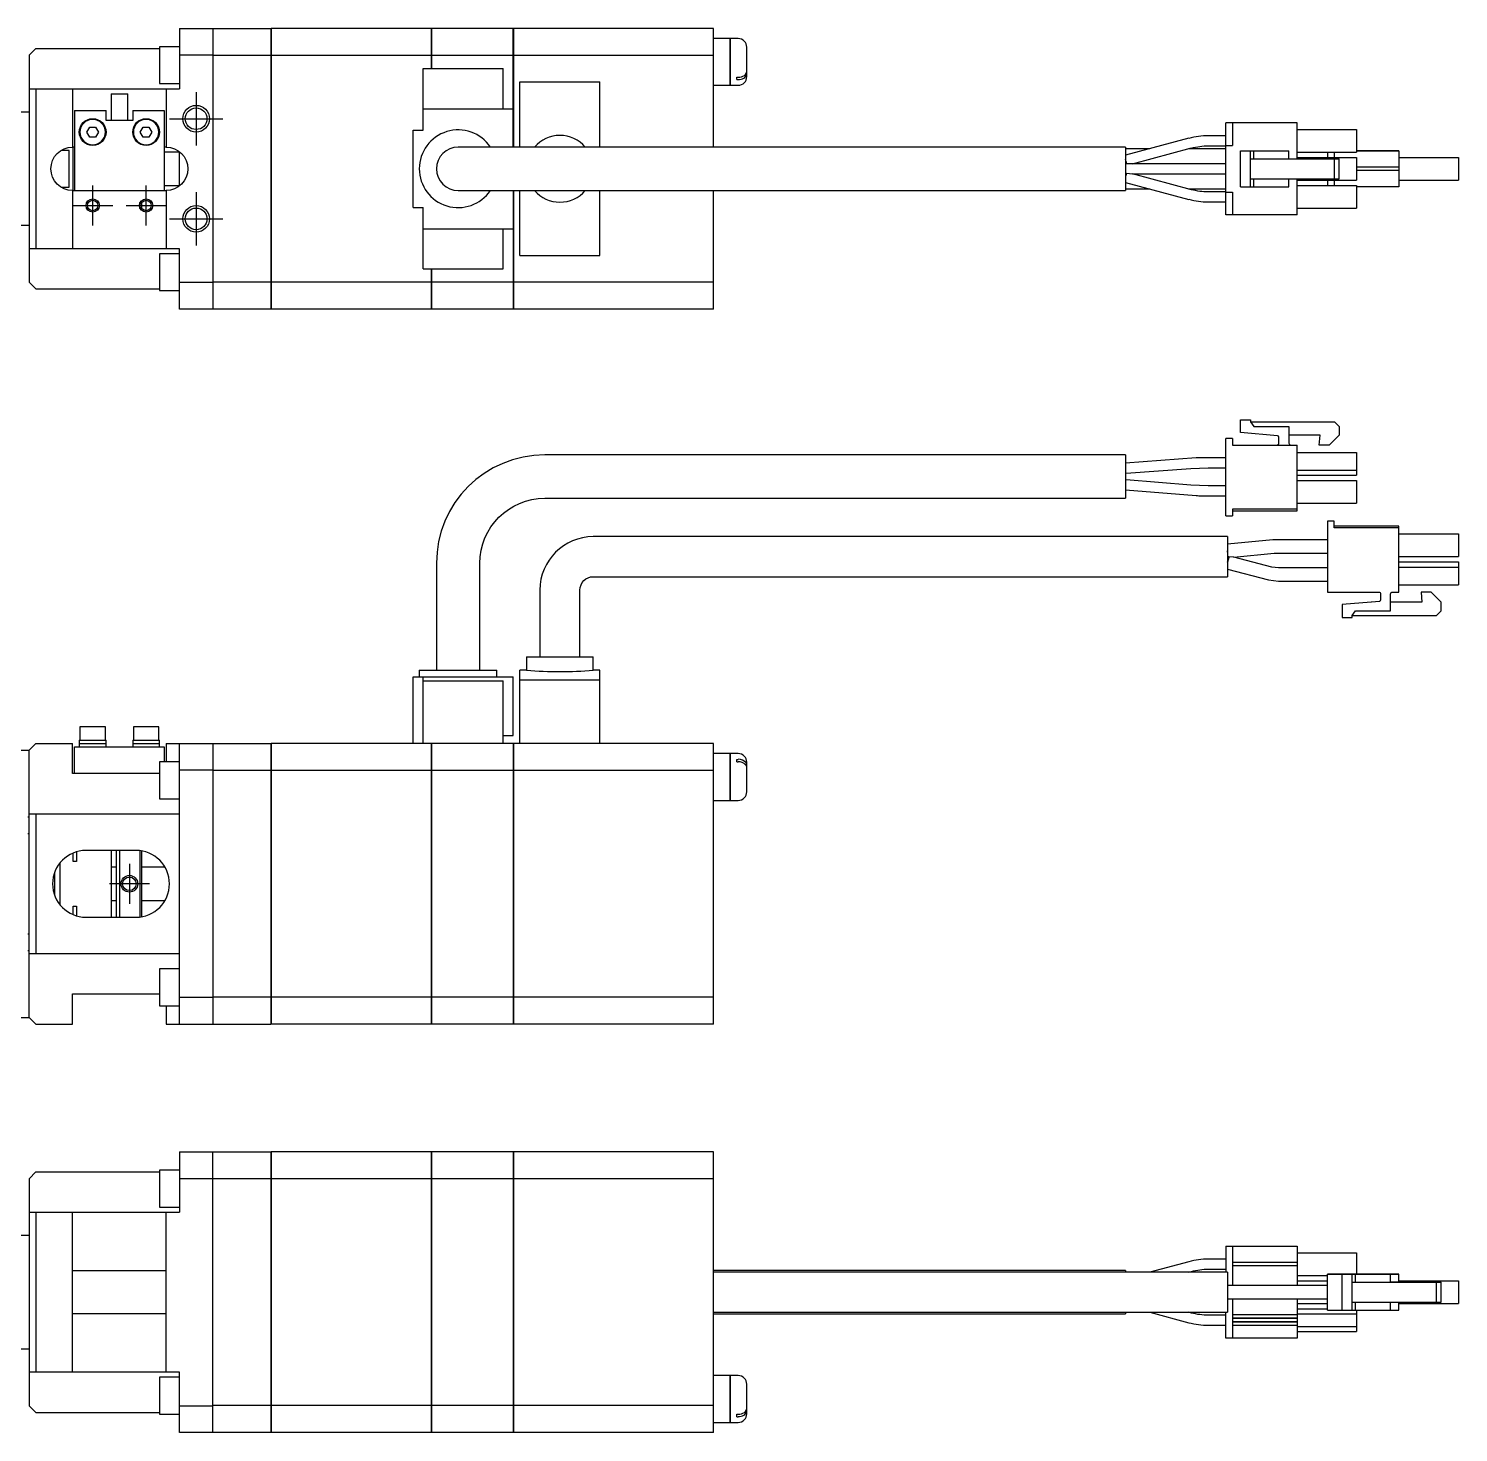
# Model space of a CAD drawing. Extents: x 0 to 726, y -8 to 220.
# Drawn here: x 135.4 to 349.6, y 10 to 220.2 of the extents above; entities that cross this region are included whole.
import ezdxf

# ---------------------------------------------------------------- set-up
doc = ezdxf.new("R2010")
doc.units = 0
doc.header["$LTSCALE"] = 0.5
doc.linetypes.add('CENTER', pattern=[50.8, 31.75, -6.35, 6.35, -6.35])
for name, color, linetype in [('MSM_CENTER', 1, 'CENTER'), ('MSM_CONTINUOUS', 7, 'CONTINUOUS'), ('MSM_NARROW', 5, 'CONTINUOUS')]:
    doc.layers.add(name, color=color, linetype=linetype)

msp = doc.modelspace()

# ---------------------------------------------------------------- linework, layer by layer
at = {"layer": 'MSM_CENTER'}
for p, q in [((160.49, 210.75), (160.49, 202.75)), ((156.49, 206.75), (164.49, 206.75)), ((144.99, 190.75), (144.99, 196.75)), ((152.99, 190.75), (152.99, 196.75)), ((160.49, 195.75), (160.49, 187.75)), ((141.99, 193.75), (147.99, 193.75)), ((149.99, 193.75), (155.99, 193.75)), ((156.49, 191.75), (164.49, 191.75)), ((150.49, 95.16), (150.49, 89.16)), ((150.49, 95.16), (150.49, 89.16)), ((153.49, 92.16), (147.49, 92.16)), ((153.49, 92.16), (147.49, 92.16))]:
    msp.add_line(p, q, dxfattribs=at)
at = {"layer": 'MSM_CONTINUOUS'}
for p, q in [((157.99, 220.25), (157.99, 211.25)), ((157.99, 220.25), (171.69, 220.25)), ((162.99, 220.25), (162.99, 178.25)), ((171.69, 220.25), (171.69, 178.25)), ((171.74, 220.2), (171.69, 220.2)), ((195.69, 220.25), (171.74, 220.25)), ((171.74, 220.25), (171.74, 178.25)), ((195.69, 220.25), (195.69, 214.25)), ((195.74, 220.2), (195.69, 220.2)), ((207.99, 220.25), (195.74, 220.25)), ((195.74, 220.25), (195.74, 214.25)), ((207.99, 202.5), (207.99, 220.25)), ((208.04, 220.2), (207.99, 220.2)), ((208.04, 220.25), (208.04, 202.5)), ((237.99, 220.25), (208.04, 220.25)), ((237.99, 202.5), (237.99, 220.25)), ((240.49, 218.75), (237.99, 218.75)), ((240.49, 211.75), (240.49, 218.75)), ((240.54, 218.7), (240.49, 218.7)), ((241.69, 218.75), (240.54, 218.75)), ((240.54, 211.75), (240.54, 218.75)), ((136.49, 217.25), (135.49, 216.25)), ((136.49, 217.25), (154.99, 217.25)), ((154.99, 217.5), (154.99, 212)), ((157.99, 217.5), (154.99, 217.5)), ((242.99, 213.05), (242.99, 217.45)), ((135.49, 216.25), (135.49, 182.25)), ((162.99, 216.25), (157.99, 216.25)), ((171.69, 216.22), (162.99, 216.22)), ((171.74, 215.96), (171.69, 215.96)), ((195.69, 216.22), (171.74, 216.22)), ((194.49, 205.03), (194.49, 214.25)), ((194.49, 214.25), (206.49, 214.25)), ((195.74, 215.96), (195.69, 215.96)), ((207.99, 216.22), (195.74, 216.22)), ((206.49, 208.25), (206.49, 214.25)), ((208.04, 215.96), (207.99, 215.96)), ((237.99, 216.22), (208.04, 216.22)), ((208.99, 202.5), (208.99, 212.25)), ((208.99, 212.25), (220.99, 212.25)), ((220.99, 202.5), (220.99, 212.25)), ((241.49, 212.6), (241.49, 212.95)), ((241.49, 212.95), (241.69, 212.95)), ((241.49, 212.6), (241.69, 212.6)), ((135.49, 211.25), (157.99, 211.25)), ((136.49, 211.25), (136.49, 187.25)), ((141.99, 211.25), (141.99, 202.5)), ((147.74, 210.5), (150.24, 210.5)), ((147.74, 210.5), (147.74, 206.5)), ((150.24, 206.5), (150.24, 210.5)), ((154.99, 212), (157.99, 212)), ((155.99, 211.25), (155.99, 202.5)), ((237.99, 211.75), (240.49, 211.75)), ((240.49, 211.8), (240.54, 211.8)), ((240.54, 211.75), (241.69, 211.75)), ((142.29, 208), (142.29, 196)), ((142.29, 208), (146.99, 208)), ((146.99, 206.5), (146.99, 208)), ((150.99, 208), (150.99, 206.5)), ((150.99, 208), (155.69, 208)), ((155.69, 208), (155.69, 196)), ((194.49, 208.25), (207.99, 208.25)), ((135.49, 207.75), (120.29, 207.75)), ((150.99, 206.5), (146.99, 206.5)), ((325.44, 206.15), (314.74, 206.15)), ((314.74, 192.35), (314.74, 206.15)), ((315.74, 206.15), (315.74, 202.75)), ((325.44, 200.75), (325.44, 206.15)), ((144.12, 204.75), (144.56, 205.5)), ((144.56, 204), (144.12, 204.75)), ((144.56, 205.5), (145.42, 205.5)), ((145.42, 204), (144.56, 204)), ((145.42, 205.5), (145.86, 204.75)), ((145.86, 204.75), (145.42, 204)), ((152.12, 204.75), (152.56, 205.5)), ((152.56, 204), (152.12, 204.75)), ((152.56, 205.5), (153.42, 205.5)), ((153.42, 204), (152.56, 204)), ((153.42, 205.5), (153.86, 204.75)), ((153.86, 204.75), (153.42, 204)), ((192.99, 193.47), (192.99, 205.03)), ((192.99, 205.03), (194.49, 205.03)), ((309.22, 203.82), (299.74, 201.27)), ((314.74, 204.2), (312.11, 204.2)), ((325.44, 205.15), (334.34, 205.15)), ((334.34, 205.15), (334.34, 201.75)), ((141.49, 202), (140.26, 202)), ((141.49, 196.5), (141.49, 202)), ((142.29, 202.5), (141.99, 202.5)), ((142.09, 196), (142.09, 202.5)), ((155.99, 202.5), (155.69, 202.5)), ((157.99, 201.75), (155.69, 201.75)), ((157.99, 196.68), (157.99, 201.81)), ((299.74, 202.5), (199.74, 202.5)), ((299.74, 202.5), (299.74, 196)), ((303.37, 202.25), (299.74, 202.25)), ((300.77, 200), (309.61, 202.37)), ((314.74, 202.25), (309.16, 202.25)), ((312.11, 202.7), (314.74, 202.7)), ((314.74, 202.75), (315.74, 202.75)), ((316.94, 196.55), (316.94, 201.95)), ((316.94, 201.95), (324.19, 201.95)), ((318.44, 196.55), (318.44, 201.95)), ((318.94, 200.75), (318.94, 201.95)), ((324.19, 200.75), (324.19, 201.95)), ((325.44, 201.75), (334.34, 201.75)), ((329.99, 201.75), (329.99, 200.95)), ((330.99, 201.75), (330.99, 200.95)), ((334.34, 201.95), (337.64, 201.95)), ((337.76, 201.95), (334.34, 201.95)), ((334.34, 201.95), (339.44, 201.95)), ((340.69, 201.95), (334.34, 201.95)), ((337.64, 201.95), (337.94, 201.95)), ((337.94, 201.95), (337.76, 201.95)), ((339.44, 201.95), (339.74, 201.95)), ((339.74, 201.95), (340.69, 201.95)), ((340.69, 201.95), (340.69, 196.55)), ((314.74, 200), (299.74, 200)), ((318.44, 200.75), (331.74, 200.75)), ((325.44, 200.95), (334.34, 200.95)), ((331.04, 197.75), (331.04, 200.75)), ((331.74, 197.75), (331.74, 200.75)), ((334.34, 200.95), (334.34, 197.55)), ((340.69, 199.5), (334.34, 199.5)), ((340.69, 200.95), (349.59, 200.95)), ((340.69, 200.95), (349.59, 200.95)), ((340.69, 200.95), (349.59, 200.95)), ((349.59, 200.95), (349.59, 197.55)), ((299.74, 198.5), (299.83, 198.5)), ((299.74, 197.22), (309.23, 194.67)), ((299.87, 198.61), (300.77, 198.5)), ((300.77, 198.5), (314.74, 198.5)), ((309.62, 196.12), (300.77, 198.5)), ((318.44, 197.75), (331.74, 197.75)), ((318.94, 196.55), (318.94, 197.75)), ((324.19, 196.55), (324.19, 197.75)), ((325.44, 192.35), (325.44, 197.75)), ((325.44, 197.55), (334.34, 197.55)), ((329.99, 197.55), (329.99, 196.75)), ((330.99, 197.55), (330.99, 196.75)), ((340.69, 199), (334.34, 199)), ((340.69, 197.55), (349.59, 197.55)), ((140.26, 196.5), (141.49, 196.5)), ((141.99, 196), (141.99, 187.25)), ((141.99, 196), (155.99, 196)), ((155.69, 196.75), (157.99, 196.75)), ((155.99, 196), (155.99, 187.25)), ((199.74, 196), (299.74, 196)), ((207.99, 196), (207.99, 178.25)), ((208.04, 196), (208.04, 178.25)), ((208.99, 186.25), (208.99, 196)), ((220.99, 186.25), (220.99, 196)), ((237.99, 178.25), (237.99, 196)), ((299.74, 196.25), (303.37, 196.25)), ((309.16, 196.25), (314.74, 196.25)), ((314.74, 195.8), (312.11, 195.8)), ((314.74, 195.75), (315.74, 195.75)), ((315.74, 195.75), (315.74, 192.35)), ((316.94, 196.55), (324.19, 196.55)), ((325.44, 196.75), (334.34, 196.75)), ((334.34, 196.75), (334.34, 193.35)), ((340.69, 196.55), (334.34, 196.55)), ((152.27, 193.43), (152.29, 193.45)), ((152.29, 194.1), (152.29, 193.45)), ((192.99, 193.47), (194.49, 193.47)), ((194.49, 184.25), (194.49, 193.47)), ((312.11, 194.3), (314.74, 194.3)), ((325.44, 193.35), (334.34, 193.35)), ((135.49, 190.75), (121.99, 190.75)), ((325.44, 192.35), (314.74, 192.35)), ((194.49, 190.25), (207.99, 190.25)), ((206.49, 184.25), (206.49, 190.25)), ((157.99, 187.25), (135.49, 187.25)), ((154.99, 186.5), (154.99, 181)), ((157.99, 186.5), (154.99, 186.5)), ((157.99, 178.25), (157.99, 187.25)), ((194.49, 184.25), (206.49, 184.25)), ((195.69, 184.25), (195.69, 178.25)), ((195.74, 184.25), (195.74, 178.25)), ((208.99, 186.25), (220.99, 186.25)), ((135.49, 182.25), (136.49, 181.25)), ((157.99, 182.25), (162.99, 182.25)), ((171.69, 182.28), (162.99, 182.28)), ((171.74, 182.53), (171.69, 182.53)), ((195.69, 182.28), (171.74, 182.28)), ((195.74, 182.53), (195.69, 182.53)), ((207.99, 182.28), (195.74, 182.28)), ((208.04, 182.53), (207.99, 182.53)), ((237.99, 182.28), (208.04, 182.28)), ((136.49, 181.25), (154.99, 181.25)), ((154.99, 181), (157.99, 181)), ((171.69, 178.25), (157.99, 178.25)), ((171.74, 178.3), (171.69, 178.3)), ((195.69, 178.25), (171.74, 178.25)), ((195.74, 178.3), (195.69, 178.3)), ((207.99, 178.25), (195.74, 178.25)), ((208.04, 178.3), (207.99, 178.3)), ((237.99, 178.25), (208.04, 178.25)), ((316.94, 161.66), (318.44, 161.66)), ((316.94, 159.74), (316.94, 161.66)), ((318.44, 161.66), (318.44, 161.36)), ((318.44, 161.36), (318.94, 160.66)), ((318.44, 161.36), (331.04, 161.36)), ((318.94, 160.66), (324.19, 160.66)), ((324.19, 160.66), (324.19, 158.16)), ((331.04, 161.36), (331.74, 160.66)), ((331.74, 160.66), (331.74, 159.36)), ((314.74, 147.26), (314.74, 158.86)), ((315.74, 158.86), (314.74, 158.86)), ((315.74, 158.86), (315.74, 157.86)), ((322.51, 159.26), (316.94, 159.74)), ((322.69, 158.16), (322.69, 159.06)), ((328.87, 159.36), (324.19, 159.36)), ((328.74, 157.86), (328.87, 159.36)), ((331.74, 159.36), (330.24, 157.86)), ((299.74, 156.41), (212.74, 156.41)), ((299.74, 156.41), (299.74, 149.91)), ((315.74, 157.86), (325.44, 157.86)), ((325.44, 148.01), (325.44, 157.86)), ((325.44, 156.76), (334.34, 156.76)), ((330.24, 157.86), (328.74, 157.86)), ((334.34, 156.76), (334.34, 153.36)), ((310.31, 155.95), (299.74, 155.16)), ((299.8, 153.66), (309.48, 154.38)), ((309.48, 154.38), (312.11, 154.48)), ((314.74, 155.98), (311.11, 155.98)), ((312.11, 154.48), (314.74, 154.48)), ((309.48, 151.88), (299.8, 152.65)), ((325.44, 154.11), (334.34, 154.11)), ((325.44, 153.36), (334.34, 153.36)), ((325.44, 152.56), (334.34, 152.56)), ((334.34, 152.56), (334.34, 149.16)), ((299.74, 151.15), (310.28, 150.32)), ((312.11, 151.78), (309.48, 151.88)), ((311.14, 150.28), (314.74, 150.28)), ((314.74, 151.78), (312.11, 151.78)), ((212.74, 149.91), (299.74, 149.91)), ((315.74, 148.26), (315.74, 147.26)), ((325.44, 148.26), (315.74, 148.26)), ((315.74, 148.01), (325.44, 148.01)), ((325.44, 149.16), (334.34, 149.16)), ((314.74, 147.26), (315.74, 147.26)), ((330.99, 146.46), (329.99, 146.46)), ((330.99, 146.46), (329.99, 146.46)), ((329.99, 146.46), (329.99, 135.86)), ((330.99, 145.46), (330.99, 146.46)), ((340.69, 145.71), (330.99, 145.71)), ((340.69, 145.46), (340.69, 145.71)), ((314.99, 144.16), (219.99, 144.16)), ((314.99, 144.16), (314.99, 138.16)), ((321.8, 143.67), (314.99, 143.01)), ((322.09, 143.68), (321.8, 143.67)), ((329.99, 143.68), (322.09, 143.68)), ((340.69, 145.46), (330.99, 145.46)), ((340.69, 145.46), (330.99, 145.46)), ((340.69, 135.86), (340.69, 145.46)), ((340.69, 144.56), (349.59, 144.56)), ((340.69, 144.56), (349.59, 144.56)), ((349.59, 144.56), (349.59, 141.16)), ((315.09, 141.01), (314.99, 142.01)), ((315.94, 141.09), (321.99, 141.68)), ((321.99, 141.68), (322.09, 141.68)), ((322.09, 141.68), (329.99, 141.68)), ((196.49, 140.16), (196.49, 124.16)), ((202.99, 124.16), (202.99, 140.16)), ((314.99, 140.31), (315.21, 141.15)), ((315.18, 141.02), (314.99, 140.31)), ((314.99, 139.27), (321.12, 137.68)), ((315.09, 141.01), (315.18, 141.02)), ((315.18, 141.02), (315.21, 141.15)), ((315.21, 141.15), (315.18, 141.02)), ((315.94, 141.09), (315.21, 141.15)), ((321.62, 139.61), (315.94, 141.09)), ((322.63, 139.48), (321.62, 139.61)), ((329.99, 139.48), (322.63, 139.48)), ((340.69, 141.16), (349.59, 141.16)), ((340.69, 140.36), (349.59, 140.36)), ((340.69, 140.36), (349.59, 140.36)), ((340.69, 139.61), (349.59, 139.61)), ((349.59, 140.36), (349.59, 136.96)), ((219.99, 138.16), (314.99, 138.16)), ((321.12, 137.68), (322.63, 137.48)), ((322.63, 137.48), (329.99, 137.48)), ((211.99, 136.16), (211.99, 126.16)), ((217.99, 126.16), (217.99, 136.16)), ((329.99, 135.86), (337.64, 135.86)), ((337.94, 135.56), (337.94, 134.66)), ((339.44, 133.06), (339.44, 135.56)), ((339.74, 135.86), (340.69, 135.86)), ((340.69, 136.96), (349.59, 136.96)), ((345.49, 135.86), (343.99, 135.86)), ((343.99, 135.86), (344.12, 134.36)), ((345.49, 135.86), (343.99, 135.86)), ((346.99, 134.36), (345.49, 135.86)), ((346.99, 134.36), (345.49, 135.86)), ((337.76, 134.46), (332.19, 133.97)), ((337.76, 134.46), (332.19, 133.97)), ((332.19, 133.97), (332.19, 132.06)), ((333.69, 132.36), (334.19, 133.06)), ((334.19, 133.06), (339.44, 133.06)), ((337.76, 134.46), (336.61, 134.36)), ((337.76, 134.46), (336.61, 134.36)), ((336.61, 134.36), (336.61, 134.36)), ((344.12, 134.36), (339.44, 134.36)), ((344.12, 134.36), (339.44, 134.36)), ((346.29, 132.36), (346.99, 133.06)), ((346.99, 133.06), (346.99, 134.36)), ((332.19, 132.06), (333.69, 132.06)), ((333.69, 132.06), (333.69, 132.36)), ((333.69, 132.36), (346.29, 132.36)), ((209.99, 126.16), (219.99, 126.16)), ((209.99, 126.16), (209.99, 124.15)), ((219.99, 124.15), (219.99, 126.16)), ((192.99, 113.16), (192.99, 123.16)), ((192.99, 123.16), (207.99, 123.16)), ((193.92, 124.16), (205.56, 124.16)), ((193.92, 124.16), (193.92, 123.16)), ((194.49, 113.16), (194.49, 123.16)), ((194.49, 122.56), (206.49, 122.56)), ((205.56, 123.16), (205.56, 124.16)), ((206.49, 113.16), (206.49, 122.56)), ((207.99, 114.36), (207.99, 123.16)), ((208.99, 113.16), (208.99, 124.15)), ((209.99, 124.15), (208.99, 124.15)), ((208.99, 122.73), (220.99, 122.73)), ((220.99, 124.15), (219.99, 124.15)), ((220.99, 113.16), (220.99, 124.15)), ((142.99, 113.66), (146.99, 113.66)), ((142.99, 113.66), (142.99, 112.66)), ((146.89, 115.66), (143.09, 115.66)), ((143.09, 115.66), (143.09, 113.66)), ((146.89, 113.66), (146.89, 115.66)), ((146.99, 112.66), (146.99, 113.66)), ((150.99, 113.66), (154.99, 113.66)), ((150.99, 113.66), (150.99, 112.66)), ((154.89, 115.66), (151.09, 115.66)), ((151.09, 115.66), (151.09, 113.66)), ((154.89, 113.66), (154.89, 115.66)), ((154.99, 112.66), (154.99, 113.66)), ((206.49, 114.36), (207.99, 114.36)), ((58.49, 112.16), (135.49, 112.16)), ((136.49, 113.16), (135.49, 112.16)), ((135.49, 72.16), (135.49, 112.16)), ((136.49, 113.16), (141.99, 113.16)), ((141.99, 108.66), (141.99, 113.16)), ((142.29, 108.66), (142.29, 112.66)), ((142.29, 112.66), (155.69, 112.66)), ((142.99, 113.16), (146.99, 113.16)), ((150.99, 113.16), (154.99, 113.16)), ((155.69, 112.66), (155.69, 110.41)), ((155.99, 113.16), (155.99, 110.41)), ((155.99, 113.16), (171.69, 113.16)), ((157.99, 71.16), (157.99, 113.16)), ((162.99, 113.16), (162.99, 71.16)), ((171.69, 113.16), (171.69, 71.16)), ((171.74, 113.11), (171.69, 113.11)), ((171.74, 113.16), (171.74, 71.16)), ((207.99, 113.16), (171.74, 113.16)), ((195.69, 113.16), (195.69, 71.16)), ((195.74, 113.11), (195.69, 113.11)), ((195.74, 113.16), (195.74, 71.16)), ((207.99, 113.16), (207.99, 71.16)), ((208.04, 113.11), (207.99, 113.11)), ((208.04, 113.16), (208.04, 71.16)), ((237.99, 113.16), (208.04, 113.16)), ((237.99, 71.16), (237.99, 113.16)), ((240.49, 111.66), (237.99, 111.66)), ((240.49, 104.66), (240.49, 111.66)), ((240.54, 111.61), (240.49, 111.61)), ((241.69, 111.66), (240.54, 111.66)), ((240.54, 104.66), (240.54, 111.66)), ((154.99, 110.41), (154.99, 104.91)), ((157.99, 110.41), (154.99, 110.41)), ((241.49, 110.8), (241.69, 110.8)), ((241.49, 110.45), (241.49, 110.8)), ((241.49, 110.45), (241.69, 110.45)), ((242.99, 105.96), (242.99, 110.36)), ((154.99, 108.66), (141.99, 108.66)), ((162.99, 109.16), (157.99, 109.16)), ((171.69, 109.13), (162.99, 109.13)), ((171.74, 108.87), (171.69, 108.87)), ((195.69, 109.13), (171.74, 109.13)), ((195.74, 108.87), (195.69, 108.87)), ((207.99, 109.13), (195.74, 109.13)), ((208.04, 108.87), (207.99, 108.87)), ((237.99, 109.13), (208.04, 109.13)), ((154.99, 104.91), (157.99, 104.91)), ((237.99, 104.66), (240.49, 104.66)), ((240.49, 104.71), (240.54, 104.71)), ((240.54, 104.66), (241.69, 104.66)), ((135.49, 102.16), (135.29, 102.16)), ((135.49, 102.66), (157.99, 102.66)), ((136.49, 102.66), (136.49, 81.66)), ((135.49, 99.66), (135.29, 99.66)), ((142.09, 95.49), (142.09, 96.78)), ((142.59, 96.96), (142.59, 95.49)), ((151.49, 97.16), (143.99, 97.16)), ((147.79, 87.16), (147.79, 97.16)), ((148.49, 97.16), (148.49, 87.16)), ((148.99, 97.16), (148.99, 87.16)), ((152.09, 87.19), (152.09, 97.12)), ((152.29, 97.09), (152.29, 87.22)), ((140.09, 95.29), (140.09, 89.03)), ((142.59, 95.51), (142.09, 95.51)), ((142.59, 95.49), (142.09, 95.49)), ((148.49, 94.66), (147.79, 94.66)), ((155.82, 94.66), (152.29, 94.66)), ((139.29, 93.41), (139.15, 93.41)), ((139.29, 93.86), (139.29, 90.45)), ((139.15, 90.91), (139.29, 90.91)), ((142.09, 87.53), (142.09, 88.82)), ((142.09, 88.82), (142.59, 88.82)), ((142.09, 88.81), (142.59, 88.81)), ((142.59, 88.82), (142.59, 87.36)), ((147.79, 89.66), (148.49, 89.66)), ((152.29, 89.66), (155.82, 89.66)), ((143.99, 87.16), (151.49, 87.16)), ((135.29, 84.66), (135.49, 84.66)), ((135.29, 82.16), (135.49, 82.16)), ((157.99, 81.66), (135.49, 81.66)), ((154.99, 79.41), (154.99, 73.91)), ((157.99, 79.41), (154.99, 79.41)), ((141.99, 71.16), (141.99, 75.66)), ((141.99, 75.66), (154.99, 75.66)), ((157.99, 75.16), (162.99, 75.16)), ((171.69, 75.19), (162.99, 75.19)), ((171.74, 75.44), (171.69, 75.44)), ((195.69, 75.19), (171.74, 75.19)), ((195.74, 75.44), (195.69, 75.44)), ((207.99, 75.19), (195.74, 75.19)), ((208.04, 75.44), (207.99, 75.44)), ((237.99, 75.19), (208.04, 75.19)), ((154.99, 73.91), (157.99, 73.91)), ((155.99, 73.91), (155.99, 71.16)), ((97.99, 72.16), (135.49, 72.16)), ((135.49, 72.16), (136.49, 71.16)), ((136.49, 71.16), (141.99, 71.16)), ((155.99, 71.16), (171.69, 71.16)), ((171.74, 71.21), (171.69, 71.21)), ((195.69, 71.16), (171.74, 71.16)), ((195.74, 71.21), (195.69, 71.21)), ((207.99, 71.16), (195.74, 71.16)), ((208.04, 71.21), (207.99, 71.21)), ((237.99, 71.16), (208.04, 71.16)), ((157.99, 52), (157.99, 43)), ((157.99, 52), (171.69, 52)), ((162.99, 10), (162.99, 52)), ((171.69, 52), (171.69, 10)), ((171.74, 51.95), (171.69, 51.95)), ((195.69, 52), (171.74, 52)), ((171.74, 52), (171.74, 10)), ((195.69, 52), (195.69, 10)), ((195.74, 51.95), (195.69, 51.95)), ((207.99, 52), (195.74, 52)), ((195.74, 52), (195.74, 10)), ((207.99, 52), (207.99, 10)), ((208.04, 51.95), (207.99, 51.95)), ((237.99, 52), (208.04, 52)), ((208.04, 52), (208.04, 10)), ((237.99, 10), (237.99, 52)), ((136.49, 49), (135.49, 48)), ((135.49, 48), (135.49, 14)), ((136.49, 49), (154.99, 49)), ((154.99, 49.25), (154.99, 43.75)), ((157.99, 49.25), (154.99, 49.25)), ((162.99, 48), (157.99, 48)), ((171.69, 47.97), (162.99, 47.97)), ((171.74, 47.71), (171.69, 47.71)), ((195.69, 47.97), (171.74, 47.97)), ((195.74, 47.71), (195.69, 47.71)), ((207.99, 47.97), (195.74, 47.97)), ((208.04, 47.71), (207.99, 47.71)), ((237.99, 47.97), (208.04, 47.97)), ((135.49, 43), (157.99, 43)), ((136.49, 43), (136.49, 19)), ((141.99, 19), (141.99, 43)), ((154.99, 43.75), (157.99, 43.75)), ((155.99, 19), (155.99, 43)), ((135.49, 39.5), (120.29, 39.5)), ((314.74, 37.9), (325.44, 37.9)), ((314.74, 37.9), (314.74, 34)), ((315.74, 37.9), (315.74, 32)), ((325.44, 37.9), (325.44, 32)), ((325.44, 36.9), (334.34, 36.9)), ((334.34, 36.9), (334.34, 33.7)), ((309.23, 35.57), (303.37, 34)), ((314.74, 35.95), (312.11, 35.95)), ((312.11, 34.45), (314.74, 34.45)), ((325.44, 35.45), (315.74, 35.45)), ((325.44, 34.95), (315.74, 34.95)), ((155.99, 34.21), (141.99, 34.21)), ((299.74, 34.25), (237.99, 34.25)), ((314.99, 34), (237.99, 34)), ((299.74, 34.25), (299.74, 34)), ((309.16, 34), (309.62, 34.12)), ((314.99, 34), (314.99, 28)), ((325.44, 33.5), (329.99, 33.5)), ((325.44, 32.7), (329.99, 32.7)), ((329.99, 33.7), (337.64, 33.7)), ((330.99, 33.7), (329.99, 33.7)), ((329.99, 28.3), (329.99, 33.7)), ((340.69, 33.7), (330.99, 33.7)), ((332.19, 33.7), (333.69, 33.7)), ((337.76, 33.7), (332.19, 33.7)), ((332.19, 28.3), (332.19, 33.7)), ((333.69, 33.7), (334.19, 33.7)), ((333.69, 28.3), (333.69, 33.7)), ((333.69, 32.5), (334.19, 32.5)), ((333.69, 32.5), (346.29, 32.5)), ((334.19, 33.7), (339.44, 33.7)), ((334.19, 32.5), (334.19, 33.7)), ((334.19, 32.5), (339.44, 32.5)), ((337.64, 33.7), (337.94, 33.7)), ((337.94, 33.7), (337.76, 33.7)), ((339.44, 33.7), (339.74, 33.7)), ((339.44, 32.5), (339.44, 33.7)), ((344.12, 32.5), (339.44, 32.5)), ((339.74, 32.5), (339.44, 32.5)), ((339.74, 33.7), (340.69, 33.7)), ((340.69, 32.5), (340.69, 33.7)), ((340.69, 32.7), (349.59, 32.7)), ((340.69, 32.7), (349.59, 32.7)), ((340.69, 32.7), (349.59, 32.7)), ((343.99, 32.5), (344.12, 32.5)), ((345.49, 32.5), (343.99, 32.5)), ((346.99, 32.5), (345.49, 32.5)), ((346.29, 29.5), (346.29, 32.5)), ((346.29, 32.5), (346.99, 32.5)), ((346.99, 29.5), (346.99, 32.5)), ((349.59, 32.7), (349.59, 29.3)), ((321.37, 32), (314.99, 32)), ((321.89, 32), (314.99, 32)), ((314.99, 30), (321.37, 30)), ((315.74, 30), (315.74, 24.1)), ((322.63, 32), (321.37, 32)), ((321.37, 30), (322.63, 30)), ((322.09, 32), (321.89, 32)), ((329.99, 32), (322.09, 32)), ((329.99, 32), (322.63, 32)), ((322.63, 30), (329.99, 30)), ((325.44, 30), (325.44, 24.1)), ((237.99, 28), (314.99, 28)), ((299.74, 28), (299.74, 27.75)), ((303.37, 28), (309.22, 26.43)), ((309.61, 27.88), (309.16, 28)), ((314.74, 24.1), (314.74, 28)), ((325.44, 29.3), (329.99, 29.3)), ((325.44, 28.5), (329.99, 28.5)), ((329.99, 28.3), (332.19, 28.3)), ((332.19, 28.3), (333.69, 28.3)), ((333.69, 29.5), (346.29, 29.5)), ((333.69, 28.3), (334.19, 28.3)), ((334.19, 28.3), (334.19, 29.5)), ((334.19, 28.3), (339.44, 28.3)), ((334.34, 28.3), (334.34, 25.1)), ((339.44, 28.3), (339.44, 29.5)), ((339.44, 28.3), (339.74, 28.3)), ((339.74, 28.3), (340.69, 28.3)), ((340.69, 28.3), (340.69, 29.5)), ((340.69, 29.3), (349.59, 29.3)), ((346.29, 29.5), (346.99, 29.5)), ((141.99, 27.79), (155.99, 27.79)), ((237.99, 27.75), (299.74, 27.75)), ((314.74, 27.55), (312.11, 27.55)), ((312.11, 26.05), (314.74, 26.05)), ((325.44, 27.6), (315.74, 27.6)), ((325.44, 27.1), (315.74, 27.1)), ((325.44, 27.05), (315.74, 27.05)), ((325.44, 26.55), (315.74, 26.55)), ((325.44, 26.5), (315.74, 26.5)), ((325.44, 26), (315.74, 26)), ((325.44, 27.75), (334.34, 27.75)), ((325.44, 25.85), (334.34, 25.85)), ((325.44, 24.1), (314.74, 24.1)), ((325.44, 25.1), (334.34, 25.1)), ((120.29, 22.5), (135.49, 22.5)), ((157.99, 19), (135.49, 19)), ((154.99, 18.25), (154.99, 12.75)), ((157.99, 18.25), (154.99, 18.25)), ((157.99, 10), (157.99, 19)), ((240.49, 18.5), (237.99, 18.5)), ((240.49, 11.5), (240.49, 18.5)), ((240.54, 18.45), (240.49, 18.45)), ((240.54, 11.5), (240.54, 18.5)), ((241.69, 18.5), (240.54, 18.5)), ((242.99, 12.8), (242.99, 17.2)), ((135.49, 14), (136.49, 13)), ((136.49, 13), (154.99, 13)), ((157.99, 14), (162.99, 14)), ((171.69, 14.03), (162.99, 14.03)), ((171.74, 14.29), (171.69, 14.29)), ((195.69, 14.03), (171.74, 14.03)), ((195.74, 14.29), (195.69, 14.29)), ((207.99, 14.03), (195.74, 14.03)), ((208.04, 14.29), (207.99, 14.29)), ((237.99, 14.03), (208.04, 14.03)), ((154.99, 12.75), (157.99, 12.75)), ((237.99, 11.5), (240.49, 11.5)), ((240.49, 11.55), (240.54, 11.55)), ((240.54, 11.5), (241.69, 11.5)), ((241.49, 12.71), (241.69, 12.71)), ((241.49, 12.35), (241.49, 12.71)), ((241.49, 12.35), (241.69, 12.35)), ((171.69, 10), (157.99, 10)), ((171.74, 10.05), (171.69, 10.05)), ((195.69, 10), (171.74, 10)), ((195.74, 10.05), (195.69, 10.05)), ((207.99, 10), (195.74, 10)), ((208.04, 10.05), (207.99, 10.05)), ((237.99, 10), (208.04, 10))]:
    msp.add_line(p, q, dxfattribs=at)
for centre, radius in [((160.49, 206.75), 1.62), ((144.99, 204.75), 2), ((152.99, 204.75), 2), ((144.99, 193.75), 0.783), ((152.99, 193.75), 0.783), ((160.49, 191.75), 1.62), ((150.49, 92.16), 1.01)]:
    msp.add_circle(centre, radius, dxfattribs=at)
at = {"layer": 'MSM_CONTINUOUS', "extrusion": (0, 0, -1)}
for centre in [(-144.99, 204.75), (-152.99, 204.75)]:
    msp.add_circle(centre, 1.9, dxfattribs=at)
at = {"layer": 'MSM_CONTINUOUS'}
for centre, radius, start, end in [((241.69, 217.45), 1.3, 0, 90), ((241.71, 214.56), 1.61, 269.2584, 304.7863), ((241.69, 213.05), 1.3, 270, 360), ((241.71, 214.26), 1.66, 269.4455, 299.7231), ((242.1, 213.6), 0.891, 298.7486, 355.0367), ((242.18, 213.92), 0.809, 303.6126, 357.2927), ((199.74, 199.25), 5.82, 33.9465, 326.0534), ((214.99, 199.25), 5, 40.5416, 139.4584), ((312.11, 193.04), 11.15, 89.9911, 105.0006), ((199.74, 199.25), 3.25, 90, 270), ((292.13, 198.45), 7.94, 11.2236, 16.5312), ((306.95, 202.4), 7.51, 196.3426, 198.6362), ((304.29, 196.95), 4.71, 159.3814, 164.6619), ((214.99, 199.25), 5, 220.5416, 319.4584), ((312.1, 205.41), 11.11, 255, 270.006), ((322.49, 159.06), 0.2, 0, 85), ((212.74, 140.16), 16.25, 90, 180), ((322.39, 158.16), 0.3, 270, 0), ((324.49, 158.16), 0.3, 180, 270), ((311.11, 145.23), 10.75, 90, 94.2892), ((299.8, 153.74), 0.0783, 221.898, 268.4242), ((299.8, 152.58), 0.0773, 90.5107, 141.0574), ((311.14, 161.03), 10.75, 265.452, 270), ((219.99, 136.16), 8, 90, 180), ((337.74, 134.66), 0.2, 275, 0), ((337.74, 134.66), 0.2, 275, 0), ((214.99, 183.94), 60, 265.2198, 274.7802), ((241.69, 110.36), 1.3, 0, 90), ((241.77, 109.4), 1.41, 41.3743, 92.8178), ((241.78, 109.06), 1.39, 42.8199, 93.04), ((242.24, 109.5), 0.754, 5.8166, 41.8939), ((242.24, 109.86), 0.751, 1.7681, 38.8955), ((241.69, 105.96), 1.3, 270, 360), ((143.99, 92.16), 5, 90, 270), ((151.49, 92.16), 5, 270, 90), ((312.11, 24.8), 11.15, 89.9911, 105.0006), ((312.11, 37.2), 11.15, 255.0015, 270.0068), ((241.69, 17.2), 1.3, 0, 90), ((241.71, 14.32), 1.61, 269.2584, 304.7863), ((242.1, 13.35), 0.891, 298.7486, 355.0367), ((242.18, 13.67), 0.809, 303.6126, 357.2927), ((241.69, 12.8), 1.3, 270, 360), ((241.71, 14.02), 1.66, 269.4455, 299.7231)]:
    msp.add_arc(centre, radius, start, end, dxfattribs=at)
at = {"layer": 'MSM_CONTINUOUS', "extrusion": (0, 0, -1)}
for centre, radius, start, end in [((-141.99, 199.25), 3.25, 270, 90), ((-155.99, 199.25), 3.25, 90, 270), ((-312.11, 193.04), 9.65, 75.0035, 90.008), ((-312.1, 205.4), 9.61, 269.9909, 285.0002), ((-212.74, 140.16), 9.75, 0, 90), ((-219.99, 136.16), 2, 0, 90), ((-337.64, 135.56), 0.3, 90, 180), ((-339.74, 135.56), 0.3, 0, 90), ((-337.74, 134.66), 0.2, 180, 265), ((-312.11, 24.8), 9.65, 75.0035, 90.008), ((-312.11, 37.2), 9.65, 269.9899, 284.9986)]:
    msp.add_arc(centre, radius, start, end, dxfattribs=at)
at = {"layer": 'MSM_NARROW'}
for centre, radius in [((160.49, 206.75), 2), ((144.99, 193.75), 1), ((152.99, 193.75), 1), ((160.49, 191.75), 2), ((150.49, 92.16), 1.25)]:
    msp.add_circle(centre, radius, dxfattribs=at)

doc.saveas('drawing.dxf')
